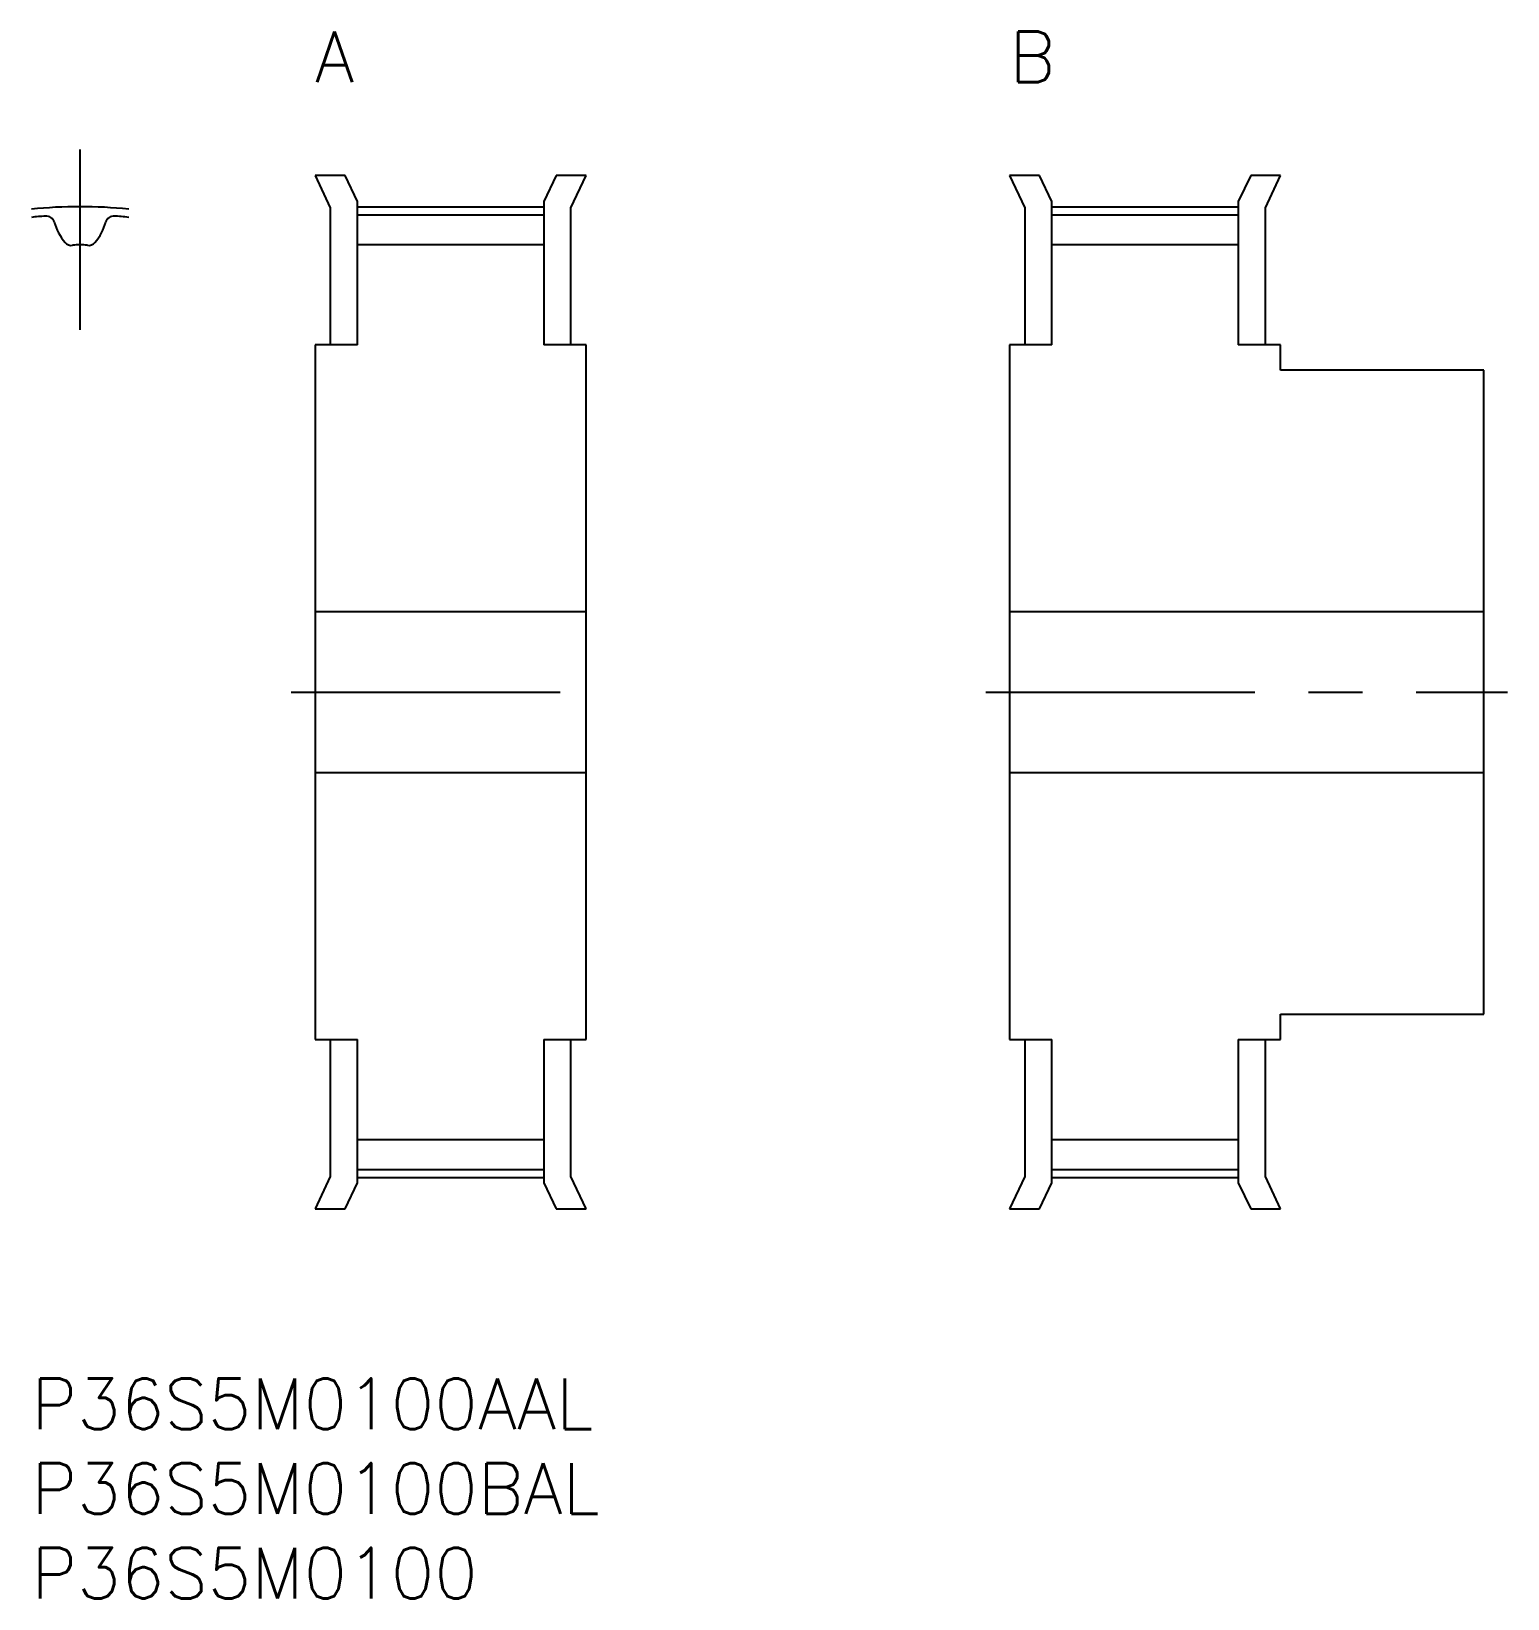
# Model space of a CAD drawing. Extents: x 0 to 87.1, y -13 to 79.5.
import ezdxf

# ---------------------------------------------------------------- set-up
doc = ezdxf.new("R2010")
doc.units = 0
doc.header["$LTSCALE"] = 0.5
doc.linetypes.add('CENTER', pattern=[50.8, 31.75, -6.35, 6.35, -6.35])
for name, color, linetype in [('MSM_CENTER', 1, 'CENTER'), ('MSM_CONTINUOUS', 7, 'CONTINUOUS'), ('MSM_PART_NUMBER', 7, 'CONTINUOUS')]:
    doc.layers.add(name, color=color, linetype=linetype)
doc.styles.get("Standard").update_dxf_attribs({"font": 'txt.shx', "height": 1, "bigfont": 'bigfont.shx'})

# ---------------------------------------------------------------- blocks, each defined once
blk = doc.blocks.new('*U36')
at = {"layer": 'MSM_PART_NUMBER'}
blk.add_text('A', height=3, dxfattribs=at).set_placement((16.747, 76.5))
blk = doc.blocks.new('*U37')
at = {"layer": 'MSM_PART_NUMBER'}
blk.add_text('B', height=3, dxfattribs=at).set_placement((57.747, 76.5))
blk = doc.blocks.new('*U38')
at = {"layer": 'MSM_PART_NUMBER'}
blk.add_text('P36S5M0100', height=3, dxfattribs=at).set_placement((0, -13))
blk = doc.blocks.new('*U39')
at = {"layer": 'MSM_PART_NUMBER'}
blk.add_text('P36S5M0100BAL', height=3, dxfattribs=at).set_placement((0, -8))
blk = doc.blocks.new('*U40')
at = {"layer": 'MSM_PART_NUMBER'}
blk.add_text('P36S5M0100AAL', height=3, dxfattribs=at).set_placement((0, -3))

msp = doc.modelspace()

# ---------------------------------------------------------------- linework, layer by layer
at = {"layer": 'MSM_CENTER'}
for p, q in [((2.873, 61.88), (2.873, 72.525)), ((19.247, 69.15), (30.247, 69.15)), ((60.247, 69.15), (71.247, 69.15)), ((15.347, 40.5), (34.147, 40.5)), ((56.347, 40.5), (87.147, 40.5)), ((19.247, 11.85), (30.247, 11.85)), ((60.247, 11.85), (71.247, 11.85))]:
    msp.add_line(p, q, dxfattribs=at)
msp.add_arc((2.873, 40.5), 28.65, 84.2441, 95.7559, dxfattribs=at)
at = {"layer": 'MSM_CONTINUOUS'}
for p, q in [((18.516, 71), (16.747, 71)), ((16.747, 71), (17.647, 69.092)), ((19.247, 69.45), (18.516, 71)), ((30.978, 71), (30.247, 69.45)), ((32.747, 71), (30.978, 71)), ((31.847, 69.092), (32.747, 71)), ((59.516, 71), (57.747, 71)), ((57.747, 71), (58.647, 69.092)), ((60.247, 69.45), (59.516, 71)), ((71.978, 71), (71.247, 69.45)), ((73.747, 71), (71.978, 71)), ((72.847, 69.092), (73.747, 71)), ((19.247, 61), (19.247, 69.45)), ((30.247, 69.45), (30.247, 61)), ((60.247, 61), (60.247, 69.45)), ((71.247, 69.45), (71.247, 61)), ((17.647, 69.092), (17.647, 61)), ((19.247, 68.67), (30.247, 68.67)), ((31.847, 61), (31.847, 69.092)), ((58.647, 69.092), (58.647, 61)), ((60.247, 68.67), (71.247, 68.67)), ((72.847, 61), (72.847, 69.092)), ((30.247, 66.9), (19.247, 66.9)), ((71.247, 66.9), (60.247, 66.9)), ((16.747, 61), (16.747, 20)), ((19.247, 61), (16.747, 61)), ((32.747, 61), (30.247, 61)), ((32.747, 20), (32.747, 61)), ((57.747, 61), (57.747, 20)), ((60.247, 61), (57.747, 61)), ((73.747, 61), (71.247, 61)), ((73.747, 59.5), (73.747, 61)), ((85.747, 59.5), (73.747, 59.5)), ((85.747, 21.5), (85.747, 59.5)), ((32.747, 45.25), (16.747, 45.25)), ((85.747, 45.25), (57.747, 45.25)), ((16.747, 35.75), (32.747, 35.75)), ((57.747, 35.75), (85.747, 35.75)), ((73.747, 20), (73.747, 21.5)), ((73.747, 21.5), (85.747, 21.5)), ((16.747, 20), (19.247, 20)), ((17.647, 20), (17.647, 11.908)), ((19.247, 11.55), (19.247, 20)), ((30.247, 20), (30.247, 11.55)), ((30.247, 20), (32.747, 20)), ((31.847, 11.908), (31.847, 20)), ((57.747, 20), (60.247, 20)), ((58.647, 20), (58.647, 11.908)), ((60.247, 11.55), (60.247, 20)), ((71.247, 20), (71.247, 11.55)), ((71.247, 20), (73.747, 20)), ((72.847, 11.908), (72.847, 20)), ((19.247, 14.1), (30.247, 14.1)), ((60.247, 14.1), (71.247, 14.1)), ((19.247, 12.33), (30.247, 12.33)), ((60.247, 12.33), (71.247, 12.33)), ((17.647, 11.908), (16.747, 10)), ((18.516, 10), (19.247, 11.55)), ((30.247, 11.55), (30.978, 10)), ((32.747, 10), (31.847, 11.908)), ((58.647, 11.908), (57.747, 10)), ((59.516, 10), (60.247, 11.55)), ((71.247, 11.55), (71.978, 10)), ((73.747, 10), (72.847, 11.908)), ((16.747, 10), (18.516, 10)), ((30.978, 10), (32.747, 10)), ((57.747, 10), (59.516, 10)), ((71.978, 10), (73.747, 10))]:
    msp.add_line(p, q, dxfattribs=at)
for centre, radius, start, end in [((2.873, 40.5), 28.17, 94.14568, 95.85432), ((0.873, 68.098), 0.5, 16.18749, 94.14568), ((4.874, 68.098), 0.5, 85.85432, 163.81251), ((2.873, 40.5), 28.17, 84.14568, 85.92784), ((4.498, 69.15), 3.275, 196.18749, 219.99096), ((1.248, 69.15), 3.275, 320.00904, 343.81251), ((2.372, 67.367), 0.5, 219.99096, 277.62736), ((2.873, 63.625), 3.275, 82.37264, 97.62736), ((3.374, 67.367), 0.5, 262.37264, 320.00904)]:
    msp.add_arc(centre, radius, start, end, dxfattribs=at)

# ---------------------------------------------------------------- block references
for name in ['*U36', '*U37', '*U40', '*U39', '*U38']:
    msp.add_blockref(name, (0, 0), dxfattribs=at)

doc.saveas('drawing.dxf')
